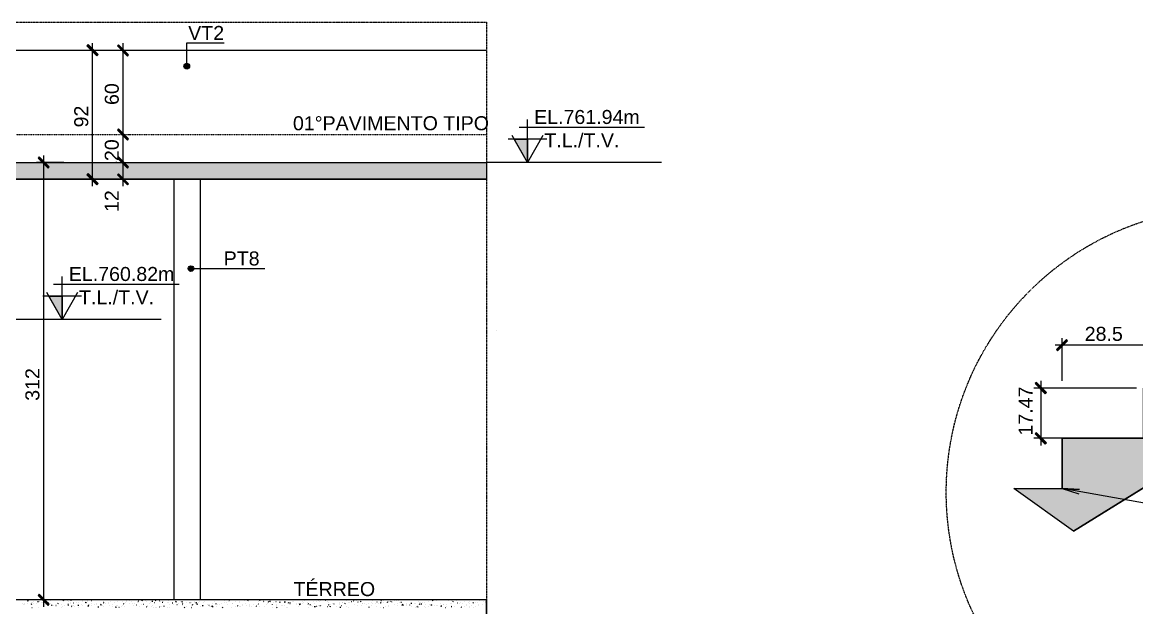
# Model space of a CAD drawing. Extents: x -1789 to 4156, y -3064 to 1391.
# Drawn here: x 1379 to 2174, y -2725 to -2307 of the extents above; entities that cross this region are included whole.
import ezdxf

# ---------------------------------------------------------------- set-up
doc = ezdxf.new("R2010")
doc.units = 0
for name, pattern in [('ESTILO_TQS_0001', [0.2, 0.1, -0.1]), ('ESTILO_TQS_0003', [0.92, 0.3, -0.15, 0.02, -0.15, 0.3]), ('ESTILO_TQS_0005', [0.4, 0.3, -0.1])]:
    doc.linetypes.add(name, pattern=pattern)
for name, color, linetype in [('1', 1, 'CONTINUOUS'), ('2', 2, 'CONTINUOUS'), ('4', 4, 'CONTINUOUS'), ('8', 8, 'CONTINUOUS'), ('9', 254, 'CONTINUOUS')]:
    doc.layers.add(name, color=color, linetype=linetype)
doc.styles.add('TQS_ARIAL', font='arial.ttf')

msp = doc.modelspace()

# ---------------------------------------------------------------- linework, layer by layer
at = {"layer": '1', "linetype": 'Continuous'}
for p, q in [((1400.0931, -2327.0568), (1434.42715, -2327.0568)), ((1429.42715, -2424.0568), (1429.42715, -2322.0568)), ((1451.1907, -2322.0568), (1451.1907, -2392.0568)), ((1455.89625, -2327.0568), (1456.1907, -2327.0568)), ((1451.1907, -2382.0568), (1451.1907, -2412.0568)), ((1455.0129, -2387.0568), (1456.1907, -2387.0568)), ((1455.0129, -2387.0568), (1456.1907, -2387.0568)), ((1408.90305, -2407.0568), (1389.58135, -2407.0568)), ((1394.58135, -2402.0568), (1394.58135, -2724.0568)), ((1446.8696, -2407.0568), (1446.1907, -2407.0568)), ((1446.8696, -2407.0568), (1446.1907, -2407.0568)), ((1451.1907, -2402.0568), (1451.1907, -2424.0568)), ((1399.58135, -2419.0568), (1434.42715, -2419.0568)), ((1455.40955, -2419.0568), (1456.1907, -2419.0568)), ((1499.5595, -2482.78145), (1552.4009, -2482.78145)), ((2121.11755, -2562.9302), (2121.11755, -2532.4038)), ((2184.11755, -2537.4038), (2116.11755, -2537.4038)), ((2105.97385, -2562.9302), (2105.97385, -2608.8302)), ((2174.11755, -2567.9302), (2100.97385, -2567.9302)), ((2174.11755, -2603.8302), (2100.97385, -2603.8302)), ((1408.063, -2719.0568), (1389.58135, -2719.0568))]:
    msp.add_line(p, q, dxfattribs=at)
at = {"layer": '1', "linetype": 'ESTILO_TQS_0001'}
msp.add_line((963.6215, -2387.0568), (1710.3497, -2387.0568), dxfattribs=at)
at = {"layer": '1', "linetype": 'Continuous'}
for points in [[(1433.40515, -2330.15095), (1426.2599, -2323.00565), (1425.376, -2323.88955), (1432.5213, -2331.0348), (1433.40515, -2330.15095)], [(1447.21265, -2323.96265), (1454.35795, -2331.1079), (1455.2418, -2330.22405), (1448.09655, -2323.07875), (1447.21265, -2323.96265)], [(1496.711, -2336.395), (1496.711, -2321.66055), (1523.46375, -2321.66055)], [(1447.21265, -2383.96265), (1454.35795, -2391.1079), (1455.2418, -2390.22405), (1448.09655, -2383.07875), (1447.21265, -2383.96265)], [(1447.21265, -2383.96265), (1454.35795, -2391.1079), (1455.2418, -2390.22405), (1448.09655, -2383.07875), (1447.21265, -2383.96265)], [(1739.80405, -2407.05595), (1730.34165, -2390.39045), (1739.7874, -2390.3893), (1739.80405, -2407.05595)], [(1390.60335, -2403.96265), (1397.7486, -2411.1079), (1398.6325, -2410.22405), (1391.48725, -2403.07875), (1390.60335, -2403.96265)], [(1447.21265, -2403.96265), (1454.35795, -2411.1079), (1455.2418, -2410.22405), (1448.09655, -2403.07875), (1447.21265, -2403.96265)], [(1447.21265, -2403.96265), (1454.35795, -2411.1079), (1455.2418, -2410.22405), (1448.09655, -2403.07875), (1447.21265, -2403.96265)], [(1433.40515, -2422.15095), (1426.2599, -2415.00565), (1425.376, -2415.88955), (1432.5213, -2423.0348), (1433.40515, -2422.15095)], [(1447.21265, -2415.96265), (1454.35795, -2423.1079), (1455.2418, -2422.22405), (1448.09655, -2415.07875), (1447.21265, -2415.96265)], [(1407.8418, -2519.05595), (1398.37945, -2502.39045), (1407.82515, -2502.3893), (1407.8418, -2519.05595)], [(2124.2117, -2533.42575), (2117.06645, -2540.57105), (2117.95035, -2541.4549), (2125.0956, -2534.30965), (2124.2117, -2533.42575)], [(2101.9958, -2564.83605), (2109.1411, -2571.98135), (2110.02495, -2571.09745), (2102.8797, -2563.9522), (2101.9958, -2564.83605)], [(2101.9958, -2600.73605), (2109.1411, -2607.88135), (2110.02495, -2606.99745), (2102.8797, -2599.8522), (2101.9958, -2600.73605)], [(1390.60335, -2715.96265), (1397.7486, -2723.1079), (1398.6325, -2722.22405), (1391.48725, -2715.07875), (1390.60335, -2715.96265)]]:
    msp.add_lwpolyline(points, dxfattribs=at)
for centre in [(1496.711, -2338.395), (1499.72965, -2482.76425)]:
    msp.add_circle(centre, 2, dxfattribs=at)
for points in [[(1433.40515, -2330.15095), (1426.2599, -2323.00565), (1425.376, -2323.88955)], [(1433.40515, -2330.15095), (1425.376, -2323.88955), (1432.5213, -2331.0348)], [(1447.21265, -2323.96265), (1455.2418, -2330.22405), (1448.09655, -2323.07875)], [(1447.21265, -2323.96265), (1448.09655, -2323.07875), (1447.21265, -2323.96265)], [(1447.21265, -2323.96265), (1454.35795, -2331.1079), (1455.2418, -2330.22405)], [(1433.40515, -2330.15095), (1432.5213, -2331.0348), (1433.40515, -2330.15095)], [(1498.711, -2338.395), (1495.711, -2336.66295), (1494.8316, -2337.711)], [(1498.711, -2338.395), (1497.05825, -2336.4254), (1495.711, -2336.66295)], [(1498.711, -2338.395), (1498.24305, -2337.10945), (1497.05825, -2336.4254)], [(1498.711, -2338.395), (1494.8316, -2337.711), (1494.8316, -2339.07905)], [(1498.711, -2338.395), (1494.8316, -2339.07905), (1495.711, -2340.12705)], [(1498.711, -2338.395), (1495.711, -2340.12705), (1497.05825, -2340.36465)], [(1498.711, -2338.395), (1497.05825, -2340.36465), (1498.24305, -2339.6806)], [(1498.711, -2338.395), (1498.24305, -2339.6806), (1498.711, -2338.395)], [(1447.21265, -2383.96265), (1455.2418, -2390.22405), (1448.09655, -2383.07875)], [(1447.21265, -2383.96265), (1448.09655, -2383.07875), (1447.21265, -2383.96265)], [(1447.21265, -2383.96265), (1455.2418, -2390.22405), (1448.09655, -2383.07875)], [(1447.21265, -2383.96265), (1448.09655, -2383.07875), (1447.21265, -2383.96265)], [(1447.21265, -2383.96265), (1454.35795, -2391.1079), (1455.2418, -2390.22405)], [(1447.21265, -2383.96265), (1454.35795, -2391.1079), (1455.2418, -2390.22405)], [(1739.80405, -2407.05595), (1730.34165, -2390.39045), (1739.7874, -2390.3893)], [(1739.80405, -2407.05595), (1739.7874, -2390.3893), (1739.80405, -2407.05595)], [(1390.60335, -2403.96265), (1398.6325, -2410.22405), (1391.48725, -2403.07875)], [(1390.60335, -2403.96265), (1391.48725, -2403.07875), (1390.60335, -2403.96265)], [(1390.60335, -2403.96265), (1397.7486, -2411.1079), (1398.6325, -2410.22405)], [(1447.21265, -2403.96265), (1455.2418, -2410.22405), (1448.09655, -2403.07875)], [(1447.21265, -2403.96265), (1448.09655, -2403.07875), (1447.21265, -2403.96265)], [(1447.21265, -2403.96265), (1455.2418, -2410.22405), (1448.09655, -2403.07875)], [(1447.21265, -2403.96265), (1448.09655, -2403.07875), (1447.21265, -2403.96265)], [(1447.21265, -2403.96265), (1454.35795, -2411.1079), (1455.2418, -2410.22405)], [(1447.21265, -2403.96265), (1454.35795, -2411.1079), (1455.2418, -2410.22405)], [(1433.40515, -2422.15095), (1426.2599, -2415.00565), (1425.376, -2415.88955)], [(1433.40515, -2422.15095), (1425.376, -2415.88955), (1432.5213, -2423.0348)], [(1447.21265, -2415.96265), (1455.2418, -2422.22405), (1448.09655, -2415.07875)], [(1447.21265, -2415.96265), (1448.09655, -2415.07875), (1447.21265, -2415.96265)], [(1447.21265, -2415.96265), (1454.35795, -2423.1079), (1455.2418, -2422.22405)], [(1433.40515, -2422.15095), (1432.5213, -2423.0348), (1433.40515, -2422.15095)], [(1501.72965, -2482.76425), (1498.72965, -2481.0322), (1497.85025, -2482.0802)], [(1501.72965, -2482.76425), (1497.85025, -2482.0802), (1497.85025, -2483.4483)], [(1501.72965, -2482.76425), (1497.85025, -2483.4483), (1498.72965, -2484.4963)], [(1501.72965, -2482.76425), (1500.07695, -2480.79465), (1498.72965, -2481.0322)], [(1501.72965, -2482.76425), (1498.72965, -2484.4963), (1500.07695, -2484.7339)], [(1501.72965, -2482.76425), (1501.26175, -2481.4787), (1500.07695, -2480.79465)], [(1501.72965, -2482.76425), (1500.07695, -2484.7339), (1501.26175, -2484.04985)], [(1501.72965, -2482.76425), (1501.26175, -2484.04985), (1501.72965, -2482.76425)], [(1407.8418, -2519.05595), (1398.37945, -2502.39045), (1407.82515, -2502.3893)], [(1407.8418, -2519.05595), (1407.82515, -2502.3893), (1407.8418, -2519.05595)], [(2124.2117, -2533.42575), (2117.06645, -2540.57105), (2117.95035, -2541.4549)], [(2124.2117, -2533.42575), (2117.95035, -2541.4549), (2125.0956, -2534.30965)], [(2124.2117, -2533.42575), (2125.0956, -2534.30965), (2124.2117, -2533.42575)], [(2101.9958, -2564.83605), (2110.02495, -2571.09745), (2102.8797, -2563.9522)], [(2101.9958, -2564.83605), (2102.8797, -2563.9522), (2101.9958, -2564.83605)], [(2101.9958, -2564.83605), (2109.1411, -2571.98135), (2110.02495, -2571.09745)], [(2101.9958, -2600.73605), (2110.02495, -2606.99745), (2102.8797, -2599.8522)], [(2101.9958, -2600.73605), (2102.8797, -2599.8522), (2101.9958, -2600.73605)], [(2101.9958, -2600.73605), (2109.1411, -2607.88135), (2110.02495, -2606.99745)], [(1390.60335, -2715.96265), (1398.6325, -2722.22405), (1391.48725, -2715.07875)], [(1390.60335, -2715.96265), (1391.48725, -2715.07875), (1390.60335, -2715.96265)], [(1390.60335, -2715.96265), (1397.7486, -2723.1079), (1398.6325, -2722.22405)]]:
    msp.add_solid(points, dxfattribs=at)
at = {"layer": '2', "linetype": 'Continuous'}
for p, q in [((1301.6215, -2327.0568), (1710.5603, -2327.0568)), ((1395.0931, -2327.0568), (1395.0931, -2327.0568)), ((1450.89625, -2327.0568), (1450.89625, -2327.0568)), ((1739.80405, -2407.05595), (1739.8003, -2376.3972)), ((1823.29145, -2382.04575), (1733.7232, -2382.0567)), ((1450.0129, -2387.0568), (1450.0129, -2387.0568)), ((1450.0129, -2387.0568), (1450.0129, -2387.0568)), ((1753.53435, -2390.3876), (1726.0404, -2390.39095)), ((1739.80405, -2407.05595), (1728.8949, -2387.8423)), ((1750.7085, -2387.83965), (1739.80405, -2407.05595)), ((1413.90305, -2407.0568), (1413.90305, -2407.0568)), ((1451.8696, -2407.0568), (1451.8696, -2407.0568)), ((1451.8696, -2407.0568), (1451.8696, -2407.0568)), ((1394.58135, -2419.0568), (1394.58135, -2419.0568)), ((1450.40955, -2419.0568), (1450.40955, -2419.0568)), ((1487.6215, -2719.0568), (1487.6215, -2419.0568)), ((1506.6215, -2719.0568), (1506.6215, -2419.0568)), ((1491.3292, -2494.04575), (1401.761, -2494.0567)), ((1407.8418, -2519.05595), (1407.8381, -2488.3972)), ((1421.57215, -2502.3876), (1394.0782, -2502.39095)), ((1407.8418, -2519.05595), (1396.93265, -2499.8423)), ((1418.7463, -2499.83965), (1407.8418, -2519.05595)), ((2121.11755, -2567.9302), (2121.11755, -2567.9302)), ((2121.11755, -2603.8302), (2121.11755, -2603.8302)), ((2121.11755, -2639.7302), (2121.11755, -2639.7302)), ((1413.063, -2719.0568), (1413.063, -2719.0568))]:
    msp.add_line(p, q, dxfattribs=at)
at = {"layer": '2', "linetype": 'ESTILO_TQS_0005'}
for p, q in [((1835.4826, -2407.0568), (1710.5603, -2407.0568)), ((1478.3728, -2519.0568), (1335.3683, -2519.0568))]:
    msp.add_line(p, q, dxfattribs=at)
at = {"layer": '2', "linetype": 'ESTILO_TQS_0003'}
msp.add_lwpolyline([(625.76945, -2307.0568), (1710.5603, -2307.0568), (1710.5603, -2929.44445), (625.76945, -2929.44445), (625.76945, -2307.0568)], dxfattribs=at)
at = {"layer": '2', "linetype": 'Continuous'}
msp.add_lwpolyline([(2199.9261, -2653.5511), (2121.11755, -2639.7302), (2133.6062, -2640.2639), (2121.11755, -2639.7302), (2133.0425, -2643.478)], dxfattribs=at)
at = {"layer": '2', "linetype": 'ESTILO_TQS_0003'}
msp.add_circle((2241.49595, -2642.29285), 202.9754, dxfattribs=at)
at = {"layer": '4', "linetype": 'Continuous'}
for p, q in [((1287.6215, -2407.0568), (1710.5603, -2407.0568)), ((1710.5603, -2407.0568), (1710.5603, -2419.0568)), ((1287.6215, -2419.0568), (1710.5603, -2419.0568)), ((2129.29835, -2670.0204), (2283.5125, -2574.53555)), ((2179.11755, -2603.8302), (2121.11755, -2603.8302)), ((2121.11755, -2603.8302), (2121.11755, -2639.7302)), ((2086.67015, -2639.7302), (2121.11755, -2639.7302))]:
    msp.add_line(p, q, dxfattribs=at)
at = {"layer": '8', "linetype": 'Continuous'}
for points in [[(1287.6215, -2407.0568), (1710.5603, -2407.0568), (1710.5603, -2419.0568), (1287.6215, -2419.0568), (1287.6215, -2407.0568)], [(2086.67015, -2639.7302), (2121.11755, -2639.7302), (2121.11755, -2603.8302), (2179.11755, -2603.8302), (2179.11755, -2567.9302), (2237.11755, -2567.9302), (2237.11755, -2532.0302), (2279.1566, -2532.0302), (2283.5125, -2574.53555), (2129.29835, -2670.0204), (2086.67015, -2639.7302)]]:
    msp.add_lwpolyline(points, dxfattribs=at)
for points in [[(1287.6215, -2407.0568), (1710.5603, -2407.0568), (1710.5603, -2419.0568)], [(1287.6215, -2407.0568), (1710.5603, -2419.0568), (1287.6215, -2419.0568)], [(2283.5125, -2574.53555), (2129.29835, -2670.0204), (2179.11755, -2603.8302)], [(2129.29835, -2670.0204), (2121.11755, -2639.7302), (2121.11755, -2603.8302)], [(2129.29835, -2670.0204), (2121.11755, -2603.8302), (2179.11755, -2603.8302)], [(2129.29835, -2670.0204), (2086.67015, -2639.7302), (2121.11755, -2639.7302)]]:
    msp.add_solid(points, dxfattribs=at)
at = {"layer": '9', "linetype": 'Continuous'}
for p, q in [((1717.4411, -2526.84625), (1717.4411, -2526.84625)), ((1379.595, -2721.41695), (1379.58655, -2721.41155)), ((1380.15455, -2722.0251), (1380.1472, -2722.01835)), ((1380.7683, -2722.27765), (1380.7782, -2722.27635)), ((1381.2276, -2721.85545), (1381.2355, -2721.84935)), ((1382.82475, -2720.29925), (1382.8163, -2720.29385)), ((1383.7615, -2719.89745), (1383.1638, -2719.84515)), ((1383.2717, -2721.9481), (1383.2816, -2721.9468)), ((1384.9332, -2721.6425), (1384.9248, -2721.6371)), ((1386.24485, -2722.26795), (1385.74745, -2721.9324)), ((1385.98645, -2721.02405), (1385.97905, -2721.0173)), ((1386.29985, -2724.4346), (1386.3078, -2724.4285)), ((1386.42145, -2721.10565), (1386.4294, -2721.0996)), ((1387.059, -2721.44945), (1387.0689, -2721.44815)), ((1387.30875, -2719.9806), (1387.30035, -2719.97525)), ((1389.41725, -2721.32385), (1389.4088, -2721.3185)), ((1390.9341, -2720.525), (1390.3364, -2720.4727)), ((1390.8152, -2724.55275), (1390.8251, -2724.55145)), ((1391.5558, -2720.40155), (1391.56375, -2720.3955)), ((1391.8183, -2720.023), (1391.8109, -2720.01625)), ((1393.3745, -2720.618), (1393.3844, -2720.6167)), ((1393.5012, -2720.75035), (1393.49275, -2720.74495)), ((1394.3847, -2721.4665), (1394.39265, -2721.46045)), ((1394.6025, -2724.05415), (1394.6124, -2724.0528)), ((1395.60965, -2722.0936), (1395.60125, -2722.0882)), ((1395.8779, -2720.28845), (1395.8878, -2720.28715)), ((1398.1067, -2721.1525), (1397.509, -2721.1002)), ((1397.6317, -2722.21065), (1397.6396, -2722.20455)), ((1399.6652, -2719.78985), (1399.67515, -2719.78855)), ((1399.8039, -2721.59035), (1399.7955, -2721.585)), ((1400.61615, -2723.0688), (1400.11875, -2722.7333)), ((1400.87865, -2722.9548), (1400.8866, -2722.9487)), ((1400.918, -2723.2227), (1400.92795, -2723.22135)), ((1401.9124, -2722.9336), (1401.90395, -2722.92825)), ((1403.06915, -2723.98755), (1403.06175, -2723.9808)), ((1403.4214, -2722.8931), (1403.43135, -2722.8918)), ((1404.12565, -2723.69895), (1404.1336, -2723.69285)), ((1405.2793, -2721.78005), (1404.6816, -2721.72775)), ((1407.20875, -2722.3945), (1407.21865, -2722.3932)), ((1407.37265, -2724.44305), (1407.38055, -2724.437)), ((1408.18105, -2723.7519), (1408.1726, -2723.7465)), ((1409.01835, -2719.8435), (1408.52095, -2719.508)), ((1409.2779, -2723.33185), (1409.27055, -2723.3251)), ((1409.4411, -2719.62025), (1409.44905, -2719.61415)), ((1412.4519, -2722.40755), (1411.8542, -2722.35525)), ((1411.9471, -2719.8006), (1411.93865, -2719.7952)), ((1412.29905, -2723.2001), (1412.2906, -2723.1947)), ((1412.6881, -2720.36435), (1412.69605, -2720.3583)), ((1413.52425, -2721.56305), (1413.53415, -2721.56175)), ((1413.58595, -2720.9345), (1413.5786, -2720.92775)), ((1414.51385, -2719.4673), (1413.6245, -2719.32935)), ((1414.40755, -2724.54335), (1414.3991, -2724.53795)), ((1414.98745, -2723.8697), (1414.49, -2723.5342)), ((1415.93505, -2721.1085), (1415.943, -2721.1024)), ((1415.9821, -2723.13015), (1415.97475, -2723.1234)), ((1416.02765, -2721.23345), (1416.03755, -2721.23215)), ((1416.93685, -2723.57545), (1416.9448, -2723.56935)), ((1418.21575, -2720.61885), (1418.2073, -2720.6135)), ((1419.6245, -2723.03505), (1419.0268, -2722.9828)), ((1419.61625, -2724.3588), (1419.6262, -2724.3575)), ((1419.81495, -2720.73485), (1419.82485, -2720.73355)), ((1421.17285, -2719.1491), (1421.03595, -2719.0568)), ((1421.89005, -2722.19885), (1421.8827, -2722.1921)), ((1422.07125, -2722.87135), (1422.07915, -2722.86525)), ((1422.19285, -2719.5424), (1422.20075, -2719.5363)), ((1422.33375, -2720.06705), (1422.3253, -2720.0617)), ((1425.18625, -2721.1225), (1424.2969, -2720.98455)), ((1424.4422, -2721.4103), (1424.4338, -2721.40495)), ((1425.676, -2723.3409), (1425.68395, -2723.33485)), ((1425.9318, -2723.52735), (1425.9417, -2723.52605)), ((1426.13045, -2719.9034), (1426.14035, -2719.9021)), ((1426.1981, -2719.8015), (1426.19075, -2719.7947)), ((1426.7971, -2723.6626), (1426.1994, -2723.6103)), ((1427.1419, -2723.1753), (1426.64445, -2722.8398)), ((1428.43515, -2723.19775), (1428.4451, -2723.19645)), ((1428.59425, -2721.99715), (1428.5869, -2721.9904)), ((1428.63385, -2719.5738), (1428.64375, -2719.5725)), ((1430.71085, -2722.2286), (1430.70245, -2722.22325)), ((1430.932, -2719.3079), (1430.9399, -2719.3018)), ((1432.2225, -2722.69915), (1432.2324, -2722.69785)), ((1432.31615, -2721.4814), (1432.3241, -2721.4753)), ((1432.42115, -2719.0752), (1432.4311, -2719.0739)), ((1433.9697, -2724.2901), (1433.372, -2724.2378)), ((1434.8289, -2721.6768), (1434.82045, -2721.6714)), ((1435.85865, -2722.77765), (1434.9693, -2722.63975)), ((1436.04755, -2722.48185), (1436.04015, -2722.4751)), ((1436.93735, -2723.02005), (1436.9289, -2723.01465)), ((1437.76095, -2721.44525), (1437.26355, -2721.10975)), ((1437.32895, -2724.1062), (1437.33685, -2724.10015)), ((1437.42595, -2720.79615), (1437.43385, -2720.79005)), ((1438.538, -2721.8677), (1438.5479, -2721.8664)), ((1441.0414, -2721.5381), (1441.0513, -2721.5368)), ((1441.2064, -2720.8641), (1441.19905, -2720.85735)), ((1441.5452, -2722.7803), (1441.53675, -2722.7749)), ((1442.5016, -2720.1371), (1442.50955, -2720.131)), ((1443.6537, -2724.12355), (1443.64525, -2724.11815)), ((1443.9199, -2722.28445), (1443.92785, -2722.27835)), ((1444.8287, -2721.0395), (1444.83865, -2721.0382)), ((1446.5311, -2724.43285), (1445.6417, -2724.29495)), ((1445.8604, -2724.50145), (1445.87035, -2724.50015)), ((1446.88345, -2723.00585), (1446.875, -2723.00045)), ((1446.97205, -2719.887), (1446.9636, -2719.88165)), ((1447.11435, -2719.9328), (1447.107, -2719.92605)), ((1447.1669, -2723.02855), (1447.1748, -2723.0225)), ((1448.3638, -2724.1719), (1448.37375, -2724.17055)), ((1448.9919, -2724.3491), (1448.98345, -2724.3437)), ((1450.41385, -2723.7727), (1450.4218, -2723.7666)), ((1450.93345, -2723.43235), (1450.9261, -2723.4256)), ((1451.1442, -2720.20805), (1451.15415, -2720.20675)), ((1452.13225, -2722.24615), (1451.63485, -2721.9106)), ((1452.15115, -2723.67325), (1452.16105, -2723.67195)), ((1452.33955, -2719.05945), (1452.343, -2719.0568)), ((1453.2407, -2720.7053), (1453.23225, -2720.69995)), ((1453.54315, -2719.4787), (1453.53575, -2719.47195)), ((1453.6476, -2719.87845), (1453.65755, -2719.87715)), ((1455.5865, -2719.8036), (1455.59445, -2719.7975)), ((1455.9393, -2721.67435), (1455.9319, -2721.6676)), ((1457.3587, -2720.1535), (1457.35025, -2720.1481)), ((1457.43495, -2719.37985), (1457.44485, -2719.37855)), ((1457.7593, -2721.372), (1457.76725, -2721.3659)), ((1458.46665, -2722.8418), (1458.47655, -2722.8405)), ((1459.4672, -2721.49675), (1459.45875, -2721.49135)), ((1460.97005, -2722.51225), (1460.97995, -2722.51095)), ((1461.77115, -2720.6733), (1461.76375, -2720.66655)), ((1462.4851, -2720.33655), (1461.9877, -2720.001)), ((1462.0805, -2721.29185), (1462.0884, -2721.28575)), ((1462.83155, -2723.95115), (1462.8395, -2723.94505)), ((1465.33275, -2719.6335), (1464.735, -2719.5812)), ((1464.75735, -2722.01365), (1464.76725, -2722.0123)), ((1465.73585, -2722.31505), (1465.7274, -2722.30965)), ((1467.603, -2719.67225), (1467.59565, -2719.6655)), ((1468.4542, -2724.36275), (1467.95675, -2724.0272)), ((1468.08755, -2719.9181), (1468.09545, -2719.912)), ((1468.57445, -2722.78015), (1468.58235, -2722.77405)), ((1469.85385, -2721.7632), (1469.8454, -2721.75785)), ((1471.07285, -2721.1822), (1471.08275, -2721.18085)), ((1471.8214, -2723.52425), (1471.82935, -2723.5182)), ((1472.50535, -2720.261), (1471.9076, -2720.2087)), ((1471.9623, -2723.10645), (1471.9539, -2723.1011)), ((1473.022, -2724.63785), (1473.0146, -2724.6311)), ((1473.57625, -2720.8526), (1473.58615, -2720.8513)), ((1474.90575, -2719.8217), (1474.40835, -2719.4862)), ((1474.63475, -2724.31105), (1474.64465, -2724.3097)), ((1475.0684, -2724.2684), (1475.07635, -2724.2623)), ((1477.1369, -2719.44555), (1477.1448, -2719.43945)), ((1477.13815, -2723.98145), (1477.14805, -2723.98015)), ((1477.3636, -2720.354), (1477.3735, -2720.3527)), ((1477.67255, -2720.39375), (1477.6641, -2720.38835)), ((1478.231, -2723.92475), (1478.22255, -2723.9194)), ((1478.85385, -2723.6368), (1478.8465, -2723.63005)), ((1479.67795, -2720.88855), (1479.0802, -2720.83625)), ((1480.87485, -2723.8479), (1480.3774, -2723.51235)), ((1480.38385, -2720.1897), (1480.3918, -2720.1836)), ((1480.92545, -2723.48285), (1480.93535, -2723.48155)), ((1483.01075, -2720.6193), (1483.00235, -2720.6139)), ((1483.22365, -2724.48195), (1483.23155, -2724.47585)), ((1483.34525, -2721.153), (1483.35315, -2721.1469)), ((1483.6791, -2719.52255), (1483.689, -2719.52125)), ((1484.251, -2724.58465), (1484.24255, -2724.5793)), ((1484.6857, -2722.63575), (1484.67835, -2722.629)), ((1486.1825, -2719.19295), (1486.1924, -2719.19165)), ((1486.85055, -2721.51605), (1486.2528, -2721.46375)), ((1487.24095, -2722.6514), (1487.25085, -2722.6501)), ((1488.349, -2720.84485), (1488.34055, -2720.83945)), ((1488.3963, -2720.5128), (1488.40425, -2720.5067)), ((1489.27705, -2720.6226), (1488.77965, -2720.28705)), ((1489.74435, -2722.3218), (1489.75425, -2722.3205)), ((1490.1248, -2722.4221), (1490.13275, -2722.416)), ((1490.5176, -2721.6347), (1490.5102, -2721.62795)), ((1492.38365, -2720.23995), (1492.37525, -2720.23455)), ((1493.93615, -2720.5942), (1493.0468, -2720.45625)), ((1494.02315, -2722.14355), (1493.4254, -2722.0913)), ((1493.46855, -2723.092), (1493.4765, -2723.0859)), ((1493.53165, -2721.8232), (1493.5416, -2721.8219)), ((1494.49215, -2721.5832), (1494.4837, -2721.5778)), ((1495.24615, -2724.64875), (1494.7487, -2724.31325)), ((1496.34945, -2720.63365), (1496.34205, -2720.6269)), ((1496.61875, -2723.9104), (1496.6267, -2723.9043)), ((1498.72455, -2719.05895), (1498.72735, -2719.0568)), ((1499.02545, -2721.29595), (1499.017, -2721.29055)), ((1499.84715, -2720.99175), (1499.8571, -2720.99045)), ((1499.86575, -2724.65455), (1499.8737, -2724.64845)), ((1499.96775, -2724.57365), (1499.97765, -2724.57235)), ((1500.16855, -2724.1332), (1500.16115, -2724.12645)), ((1501.19575, -2722.7711), (1500.598, -2722.7188)), ((1501.87475, -2719.87735), (1501.88265, -2719.87125)), ((1502.35055, -2720.66215), (1502.3605, -2720.66085)), ((1503.7974, -2721.52395), (1503.29995, -2721.18845)), ((1504.60855, -2722.24935), (1503.7192, -2722.11145)), ((1503.77825, -2721.09595), (1503.77085, -2721.0892)), ((1504.36365, -2721.5215), (1504.35525, -2721.5161)), ((1505.1217, -2720.6215), (1505.12965, -2720.6154)), ((1506.1379, -2720.16355), (1506.1478, -2720.16225)), ((1506.28325, -2723.7422), (1506.29315, -2723.7409)), ((1508.36835, -2723.3986), (1507.7706, -2723.3463)), ((1508.78665, -2723.4126), (1508.79655, -2723.4113)), ((1508.8479, -2720.99795), (1508.8558, -2720.99185)), ((1509.6862, -2720.1646), (1509.6788, -2720.15785)), ((1511.61565, -2722.10975), (1511.6236, -2722.10365)), ((1512.4534, -2719.3321), (1512.4633, -2719.3308)), ((1512.57395, -2722.914), (1512.58385, -2722.9127)), ((1513.25595, -2724.0112), (1513.2475, -2724.00585)), ((1513.5053, -2723.66415), (1513.4979, -2723.6574)), ((1515.28095, -2723.90455), (1514.3916, -2723.76665)), ((1514.86265, -2722.8539), (1514.8706, -2722.8478)), ((1515.54095, -2724.02615), (1514.9432, -2723.97385)), ((1515.0401, -2721.9726), (1515.0317, -2721.9672)), ((1516.3904, -2719.9629), (1516.38305, -2719.95615)), ((1518.01965, -2722.22435), (1517.52225, -2721.8888)), ((1518.10965, -2723.59805), (1518.11755, -2723.59195)), ((1518.88945, -2722.08255), (1518.89935, -2722.08125)), ((1520.37835, -2722.19815), (1520.3699, -2722.19275)), ((1521.3566, -2724.34215), (1521.36455, -2724.3361)), ((1521.39285, -2721.753), (1521.40275, -2721.7517)), ((1522.71355, -2724.65365), (1522.1158, -2724.60135)), ((1523.29065, -2720.8782), (1523.2822, -2720.8728)), ((1523.2823, -2719.6289), (1523.29025, -2719.6228)), ((1525.1802, -2721.25435), (1525.1901, -2721.25305)), ((1526.11745, -2722.53115), (1526.1101, -2722.5244)), ((1526.52925, -2720.37305), (1526.5372, -2720.36695)), ((1527.3595, -2719.63145), (1526.8621, -2719.29595)), ((1527.40865, -2720.32635), (1527.4002, -2720.321)), ((1528.865, -2724.36705), (1528.8749, -2724.36575)), ((1529.23995, -2721.5287), (1529.2479, -2721.5226)), ((1529.5171, -2721.6696), (1529.5087, -2721.66425)), ((1531.3684, -2724.03745), (1531.3783, -2724.03615)), ((1531.4957, -2720.4229), (1531.5056, -2720.4216)), ((1533.3286, -2723.65765), (1532.83115, -2723.32215)), ((1533.9991, -2720.09335), (1534.009, -2720.09205)), ((1534.291, -2720.8885), (1534.29895, -2720.88245)), ((1534.42155, -2723.7955), (1534.4142, -2723.78875)), ((1535.1557, -2723.53885), (1535.1656, -2723.53755)), ((1536.2702, -2722.60545), (1536.27815, -2722.59935)), ((1536.393, -2722.87475), (1536.3846, -2722.8694)), ((1537.7864, -2719.59475), (1537.7963, -2719.59345)), ((1538.7296, -2721.39815), (1538.72225, -2721.39135)), ((1539.5172, -2723.3496), (1539.52515, -2723.3435)), ((1540.7932, -2719.7999), (1540.29575, -2719.4644)), ((1541.12575, -2723.5938), (1541.1184, -2723.58705)), ((1541.4712, -2722.7074), (1541.4811, -2722.7061)), ((1541.73125, -2723.1003), (1541.7228, -2723.09495)), ((1542.76415, -2724.09375), (1542.7721, -2724.08765)), ((1543.9746, -2722.3778), (1543.9845, -2722.3765)), ((1544.83265, -2719.2709), (1544.8406, -2719.2648)), ((1546.76225, -2723.8261), (1546.2648, -2723.49055)), ((1547.0337, -2722.66245), (1547.02635, -2722.6557)), ((1547.76195, -2721.8792), (1547.77185, -2721.8779)), ((1548.07965, -2720.01505), (1548.08755, -2720.00895)), ((1548.2809, -2724.09765), (1548.2725, -2724.09225)), ((1549.19155, -2719.56965), (1548.5938, -2719.51735)), ((1551.3266, -2720.75915), (1551.33455, -2720.7531)), ((1551.34175, -2720.2651), (1551.3344, -2720.25835)), ((1552.04695, -2720.14635), (1552.0385, -2720.14095)), ((1552.4077, -2723.5514), (1552.39925, -2723.54605)), ((1553.7379, -2722.46075), (1553.73055, -2722.454)), ((1554.07745, -2721.04775), (1554.08735, -2721.04645)), ((1554.5736, -2721.5033), (1554.58155, -2721.4972)), ((1555.16445, -2720.6008), (1554.66705, -2720.26525)), ((1556.36415, -2720.1972), (1555.7664, -2720.1449)), ((1556.4263, -2719.09505), (1556.17955, -2719.0568)), ((1556.58085, -2720.7182), (1556.59075, -2720.71685)), ((1557.73745, -2724.1637), (1557.74735, -2724.1624)), ((1557.8206, -2722.24745), (1557.8285, -2722.24135)), ((1558.3156, -2720.9646), (1558.30715, -2720.95925)), ((1560.36815, -2720.21955), (1560.37805, -2720.21825)), ((1560.47045, -2722.28505), (1560.46305, -2722.27825)), ((1561.13355, -2724.62695), (1560.6361, -2724.29145)), ((1561.06755, -2722.9916), (1561.0755, -2722.9855)), ((1563.53675, -2720.8247), (1562.939, -2720.7724)), ((1564.05295, -2723.33225), (1564.06285, -2723.33095)), ((1564.8064, -2723.3583), (1564.81435, -2723.3522)), ((1567.0987, -2720.75025), (1566.2093, -2720.6123)), ((1566.3023, -2721.284), (1566.2949, -2721.2772)), ((1566.55635, -2723.00265), (1566.56625, -2723.00135)), ((1566.68365, -2719.3881), (1566.69355, -2719.3868)), ((1567.5615, -2724.47985), (1567.56945, -2724.47375)), ((1568.42235, -2724.22805), (1568.41395, -2724.2227)), ((1569.53575, -2721.40165), (1569.03835, -2721.06615)), ((1569.18705, -2719.05855), (1569.19695, -2719.05725)), ((1570.70935, -2721.4522), (1570.1116, -2721.39995)), ((1570.1219, -2719.2796), (1570.1298, -2719.2735)), ((1570.34365, -2722.50405), (1570.3536, -2722.50275)), ((1570.81075, -2722.57435), (1570.8023, -2722.569)), ((1572.258, -2720.39645), (1572.25065, -2720.38965)), ((1572.8175, -2720.4468), (1572.8254, -2720.4407)), ((1574.92875, -2722.02255), (1574.9203, -2722.01715)), ((1575.13465, -2721.9044), (1575.1426, -2721.89835)), ((1576.0771, -2723.896), (1576.06975, -2723.88925)), ((1576.6592, -2721.6726), (1576.6691, -2721.6713)), ((1577.7711, -2722.40545), (1576.88175, -2722.2675)), ((1577.0372, -2723.3658), (1577.0288, -2723.3604)), ((1577.88195, -2722.07975), (1577.2842, -2722.02745)), ((1578.96225, -2720.19475), (1578.95485, -2720.188)), ((1579.1626, -2721.343), (1579.1725, -2721.3417)), ((1580.1857, -2721.26425), (1580.19365, -2721.25815)), ((1581.04615, -2719.5692), (1581.0377, -2719.56385)), ((1582.5584, -2722.6792), (1582.56635, -2722.67315)), ((1582.9499, -2720.8444), (1582.9598, -2720.8431)), ((1583.3059, -2724.1841), (1583.29745, -2724.1787)), ((1583.90705, -2722.20255), (1583.40965, -2721.867)), ((1585.05455, -2722.70725), (1584.45685, -2722.65495)), ((1585.8054, -2723.42335), (1585.81335, -2723.41725)), ((1586.6347, -2723.95705), (1586.6446, -2723.95575)), ((1587.0719, -2720.23275), (1587.0635, -2720.2274)), ((1588.4435, -2724.0606), (1587.55415, -2723.9227)), ((1587.617, -2721.7804), (1587.6096, -2721.77365)), ((1589.1381, -2723.6275), (1589.148, -2723.6262)), ((1589.2654, -2720.01295), (1589.2753, -2720.01165)), ((1590.01315, -2723.97605), (1590.00575, -2723.9693)), ((1590.39235, -2723.1393), (1590.4003, -2723.1332)), ((1590.97805, -2719.45425), (1590.986, -2719.44815)), ((1591.5744, -2719.0617), (1591.569, -2719.0568)), ((1592.22715, -2723.3348), (1591.62945, -2723.2825)), ((1591.7226, -2720.0203), (1591.71415, -2720.01495)), ((1591.7688, -2719.68335), (1591.7787, -2719.68205)), ((1592.9254, -2723.1289), (1592.93535, -2723.12755)), ((1595.5561, -2719.18475), (1595.56605, -2719.18345)), ((1595.565, -2719.1702), (1595.57295, -2719.1641)), ((1596.99335, -2724.0273), (1596.986, -2724.02055)), ((1597.06085, -2720.24585), (1597.0524, -2720.2405)), ((1597.47205, -2720.9425), (1597.47995, -2720.9364)), ((1598.203, -2722.9526), (1597.7056, -2722.61705)), ((1599.39975, -2723.9623), (1598.80205, -2723.91)), ((1599.2409, -2722.29745), (1599.25085, -2722.2961)), ((1600.719, -2721.68665), (1600.72695, -2721.68055)), ((1601.30145, -2721.62995), (1601.29405, -2721.6232)), ((1601.7443, -2721.96785), (1601.75425, -2721.96655)), ((1603.6976, -2723.8256), (1603.6902, -2723.81885)), ((1605.53165, -2721.46925), (1605.54155, -2721.46795)), ((1605.6288, -2719.3537), (1605.62035, -2719.34835)), ((1605.77165, -2721.04525), (1605.7796, -2721.03915)), ((1605.8357, -2722.6608), (1605.82725, -2722.6554)), ((1606.57235, -2724.58985), (1605.97465, -2724.53755)), ((1607.21295, -2723.1749), (1607.2209, -2723.16885)), ((1607.5087, -2720.9729), (1607.50135, -2720.96615)), ((1607.7373, -2720.69695), (1607.72885, -2720.6916)), ((1609.9841, -2722.00635), (1609.48665, -2721.6708)), ((1610.45995, -2723.91905), (1610.4679, -2723.91295)), ((1610.967, -2719.57925), (1610.9586, -2719.5739)), ((1611.84715, -2720.6378), (1611.85705, -2720.6365)), ((1612.1908, -2724.19035), (1612.2007, -2724.189)), ((1612.52845, -2719.0962), (1612.53635, -2719.09015)), ((1613.0755, -2720.9225), (1613.06705, -2720.91715)), ((1613.9136, -2720.4969), (1613.9062, -2720.49015)), ((1614.35055, -2720.3082), (1614.36045, -2720.3069)), ((1615.7754, -2719.84035), (1615.78335, -2719.83425)), ((1616.30525, -2719.8048), (1616.2968, -2719.79945)), ((1616.30975, -2722.6926), (1616.30235, -2722.68585)), ((1618.13785, -2719.8096), (1618.1478, -2719.8083)), ((1618.41375, -2721.14805), (1618.4053, -2721.1427)), ((1618.5063, -2723.35885), (1618.5162, -2723.35755)), ((1619.0224, -2720.5845), (1619.0303, -2720.5784)), ((1621.05185, -2720.57895), (1620.55445, -2720.24345)), ((1621.0097, -2723.0293), (1621.0196, -2723.028)), ((1621.64345, -2720.03035), (1621.63505, -2720.025)), ((1622.2177, -2721.76125), (1622.2103, -2721.7545)), ((1622.26935, -2721.32865), (1622.2773, -2721.32255)), ((1623.75195, -2721.3736), (1623.7435, -2721.3682)), ((1624.797, -2722.5307), (1624.8069, -2722.5294)), ((1626.0804, -2721.63995), (1626.08835, -2721.63385)), ((1626.52575, -2719.3639), (1626.51835, -2719.35715)), ((1627.02095, -2724.60515), (1626.5235, -2724.26965)), ((1628.47515, -2719.10555), (1627.9179, -2719.0568)), ((1628.36555, -2721.1375), (1628.3571, -2721.13215)), ((1628.76335, -2722.8169), (1628.77125, -2722.8108)), ((1628.9219, -2721.55955), (1628.9145, -2721.5528)), ((1629.80735, -2719.285), (1628.918, -2719.14705)), ((1631.1125, -2721.69925), (1631.1224, -2721.69795)), ((1632.0103, -2723.56105), (1632.01825, -2723.55495)), ((1632.48355, -2720.5857), (1632.4751, -2720.5803)), ((1633.6159, -2721.36965), (1633.6258, -2721.36835)), ((1634.592, -2721.92895), (1634.5836, -2721.92355)), ((1634.82985, -2720.62825), (1634.82245, -2720.6215)), ((1635.42315, -2721.37985), (1634.92575, -2721.04435)), ((1635.64775, -2719.73305), (1635.05005, -2719.68075)), ((1635.2573, -2724.3052), (1635.2652, -2724.2991)), ((1637.1778, -2724.4985), (1637.1877, -2724.4972)), ((1637.2663, -2719.528), (1637.2742, -2719.5219)), ((1637.40325, -2720.87105), (1637.41315, -2720.86975)), ((1638.64895, -2724.1278), (1638.64155, -2724.12105)), ((1640.47975, -2720.9402), (1639.5904, -2720.80225)), ((1640.51325, -2720.27215), (1640.5212, -2720.26605)), ((1640.86065, -2722.74725), (1640.85225, -2722.74185)), ((1640.9651, -2723.9999), (1640.975, -2723.9986)), ((1641.53405, -2720.42655), (1641.5267, -2720.4198)), ((1642.82035, -2720.3606), (1642.22265, -2720.3083)), ((1642.99635, -2720.93255), (1642.98795, -2720.92715)), ((1643.71875, -2720.0396), (1643.72865, -2720.0383)), ((1643.76025, -2721.0163), (1643.76815, -2721.0102)), ((1645.10485, -2722.2758), (1645.0964, -2722.2704)), ((1645.3273, -2719.1676), (1645.16305, -2719.0568)), ((1646.22215, -2719.71), (1646.23205, -2719.7087)), ((1647.0072, -2721.7604), (1647.01515, -2721.75435)), ((1647.2806, -2723.16845), (1647.2905, -2723.16715)), ((1647.442, -2719.4952), (1647.43465, -2719.48845)), ((1648.3346, -2721.1581), (1648.32615, -2721.1527)), ((1649.99295, -2720.9881), (1649.39525, -2720.9358)), ((1649.784, -2722.83885), (1649.7939, -2722.83755)), ((1650.00945, -2719.2114), (1650.01935, -2719.2101)), ((1650.2542, -2722.50455), (1650.26215, -2722.49845)), ((1651.1522, -2722.5954), (1650.2628, -2722.45745)), ((1650.44305, -2722.50135), (1650.43465, -2722.49595)), ((1651.29635, -2723.19375), (1650.79895, -2722.85825)), ((1651.2611, -2722.9948), (1651.25375, -2722.988)), ((1653.50115, -2723.2487), (1653.5091, -2723.2426)), ((1653.5713, -2722.34025), (1653.58125, -2722.33895)), ((1653.6728, -2721.38365), (1653.6644, -2721.37825)), ((1654.1462, -2719.29355), (1654.13885, -2719.28675)), ((1655.7813, -2722.7269), (1655.77285, -2722.7215)), ((1657.1656, -2721.61565), (1656.56785, -2721.56335)), ((1656.74815, -2723.99285), (1656.7561, -2723.98675)), ((1658.67385, -2719.27955), (1658.68175, -2719.2735)), ((1659.01105, -2721.6092), (1659.0026, -2721.6038)), ((1659.5652, -2724.2591), (1659.55785, -2724.25235)), ((1659.8868, -2721.5088), (1659.89675, -2721.5075)), ((1661.8246, -2724.2506), (1660.9352, -2724.11265)), ((1661.1195, -2722.95245), (1661.1111, -2722.94705)), ((1661.9208, -2720.0237), (1661.92875, -2720.0176)), ((1662.3902, -2721.1792), (1662.40015, -2721.1779)), ((1663.07745, -2722.2475), (1662.58, -2721.912)), ((1663.3905, -2721.22395), (1663.38205, -2721.21855)), ((1664.3382, -2722.24315), (1663.74045, -2722.19085)), ((1663.87325, -2721.86175), (1663.8659, -2721.855)), ((1665.1678, -2720.76785), (1665.17575, -2720.76175)), ((1666.17755, -2720.6806), (1666.18745, -2720.6793)), ((1666.2694, -2724.0574), (1666.26205, -2724.05065)), ((1666.92405, -2722.65585), (1666.932, -2722.64975)), ((1666.98615, -2724.17195), (1666.9961, -2724.17065)), ((1669.23355, -2720.4286), (1669.2262, -2720.42185)), ((1669.48955, -2723.84235), (1669.4995, -2723.84105)), ((1669.6875, -2722.0603), (1669.67905, -2722.0549)), ((1671.5108, -2722.87065), (1670.91305, -2722.8184)), ((1671.6297, -2722.62425), (1671.62235, -2722.6175)), ((1671.79595, -2723.40355), (1671.78755, -2723.39815)), ((1671.97515, -2722.01565), (1671.98305, -2722.00955)), ((1672.568, -2719.7563), (1672.07055, -2719.4208)), ((1672.49305, -2719.84915), (1672.50295, -2719.84785)), ((1673.2769, -2723.34375), (1673.2868, -2723.34245)), ((1674.90875, -2723.00025), (1674.91665, -2722.99415)), ((1674.99645, -2719.5196), (1675.00635, -2719.5183)), ((1675.0654, -2719.42755), (1675.05805, -2719.4208)), ((1675.88565, -2722.83365), (1675.8772, -2722.8283)), ((1677.46155, -2721.6232), (1677.4542, -2721.61645)), ((1678.53705, -2723.7825), (1678.03965, -2723.44695)), ((1678.6834, -2723.4982), (1678.08565, -2723.4459)), ((1678.1557, -2723.7444), (1678.16365, -2723.7383)), ((1679.5924, -2722.5123), (1679.6023, -2722.511)), ((1680.00365, -2722.28185), (1679.9952, -2722.2765)), ((1681.4027, -2724.48855), (1681.41065, -2724.48245)), ((1682.0958, -2722.1827), (1682.1057, -2722.1814)), ((1682.1121, -2723.6251), (1682.1037, -2723.61975)), ((1683.4712, -2719.6657), (1683.4791, -2719.6596)), ((1684.7895, -2721.9931), (1684.78215, -2721.9863)), ((1685.856, -2724.1257), (1685.25825, -2724.0734)), ((1685.70215, -2722.73695), (1685.69375, -2722.73155)), ((1685.8831, -2721.6841), (1685.893, -2721.6828)), ((1685.92035, -2719.70065), (1685.9119, -2719.69525)), ((1686.93925, -2720.55715), (1686.44185, -2720.22165)), ((1686.71815, -2720.40985), (1686.7261, -2720.40375)), ((1687.81065, -2724.0802), (1687.8022, -2724.0748)), ((1689.09755, -2719.5957), (1689.0902, -2719.58895)), ((1689.96515, -2721.15395), (1689.9731, -2721.1479)), ((1691.4937, -2721.7914), (1691.48635, -2721.78465)), ((1692.1986, -2720.85265), (1692.2085, -2720.85135)), ((1692.223, -2724.4472), (1692.2329, -2724.4459)), ((1692.90835, -2724.58335), (1692.4109, -2724.24785)), ((1692.4988, -2723.8916), (1692.49035, -2723.8862)), ((1693.2121, -2721.8981), (1693.22005, -2721.892)), ((1694.702, -2720.5231), (1694.7119, -2720.52175)), ((1694.7264, -2724.11765), (1694.7363, -2724.11635)), ((1696.3786, -2723.18805), (1696.3702, -2723.18265)), ((1696.4591, -2722.64225), (1696.46705, -2722.63615)), ((1697.40165, -2720.86005), (1697.3943, -2720.8533)), ((1698.41545, -2721.31035), (1698.40705, -2721.305)), ((1698.4871, -2724.5313), (1698.47865, -2724.5259)), ((1698.48935, -2720.02445), (1698.49925, -2720.02315)), ((1698.5137, -2723.61905), (1698.52365, -2723.61775)), ((1699.7061, -2723.3864), (1699.714, -2723.3803)), ((1701.31055, -2721.35805), (1700.81315, -2721.02255)), ((1701.22075, -2724.3596), (1701.2134, -2724.35285)), ((1702.53345, -2720.75855), (1702.52505, -2720.7532)), ((1702.95305, -2724.1305), (1702.961, -2724.12445)), ((1704.1059, -2720.65835), (1704.0985, -2720.6516)), ((1704.64195, -2722.1018), (1704.6335, -2722.09645)), ((1704.80485, -2719.193), (1704.81475, -2719.1917)), ((1704.8292, -2722.7876), (1704.83915, -2722.7863)), ((1704.96205, -2719.35335), (1704.97, -2719.34725)), ((1705.81485, -2719.67375), (1705.8064, -2719.66835)), ((1707.3326, -2722.458), (1707.34255, -2722.4567)), ((1708.20905, -2720.09745), (1708.21695, -2720.0914)), ((1710.56095, -2720.61835), (1709.96885, -2720.52655)), ((1710.01385, -2719.72705), (1710.00645, -2719.7203)), ((1710.5603, -2719.0568), (1710.5603, -2731.0568)), ((1710.56095, -2720.2284), (1710.56095, -2720.2284)), ((1710.56095, -2720.2284), (1710.56095, -2720.2284)), ((1710.56095, -2722.69735), (1710.56095, -2722.69735)), ((1710.56095, -2722.69735), (1710.56095, -2722.69735))]:
    msp.add_line(p, q, dxfattribs=at)
msp.add_lwpolyline([(1710.56095, -2731.0568), (1710.56095, -2719.0568), (901.08025, -2719.0568), (895.62215, -2722.4032), (895.62215, -2731.0568), (1710.56095, -2731.0568)], dxfattribs=at)

# ---------------------------------------------------------------- texts
at = {"layer": '2', "linetype": 'Continuous', "style": 'TQS_ARIAL'}
for s, p in [('VT2', (1497.74105, -2319.66675)), ('PT8', (1523.04685, -2480.5029)), ('28.5', (2137.28925, -2534.30085))]:
    msp.add_text(s, height=10, dxfattribs=at).set_placement(p)
for s, rotation, p in [('60', 90, (1448.1907, -2366.0568)), ('92', 90, (1426.42715, -2382.0568)), ('01%%dPAVIMENTO TIPO', 0.007, (1572.46185, -2384.0667)), ('EL.761.94m', 0.007, (1744.52065, -2379.60215)), ('20', 90, (1448.1907, -2406.0568)), ('T.L./T.V.', 0.007, (1751.82295, -2396.2352)), ('12', 90, (1448.1907, -2442.3901)), ('EL.760.82m', 0.007, (1412.5584, -2491.60215)), ('T.L./T.V.', 0.007, (1419.86075, -2508.2352)), ('312', 90, (1391.58135, -2577.0568)), ('17.47', 90, (2100.1116, -2601.8676)), ('TÉRREO', 0.007, (1572.885, -2716.3711))]:
    msp.add_text(s, height=10, rotation=rotation, dxfattribs=at).set_placement(p)

doc.saveas('drawing.dxf')
